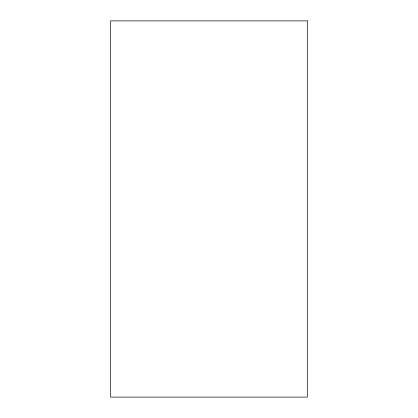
<?xml version="1.0" encoding="UTF-8"?>
<svg xmlns="http://www.w3.org/2000/svg" width="418" height="418" viewBox="0 0 418 418"><rect width="100%" height="100%" fill="white"/><g stroke="black" fill="none" stroke-linecap="round" stroke-linejoin="round"><path stroke-width="0.63" d="M307.392 20.9L110.608 20.9L110.608 397.1L307.392 397.1L307.392 20.9"/></g></svg>
